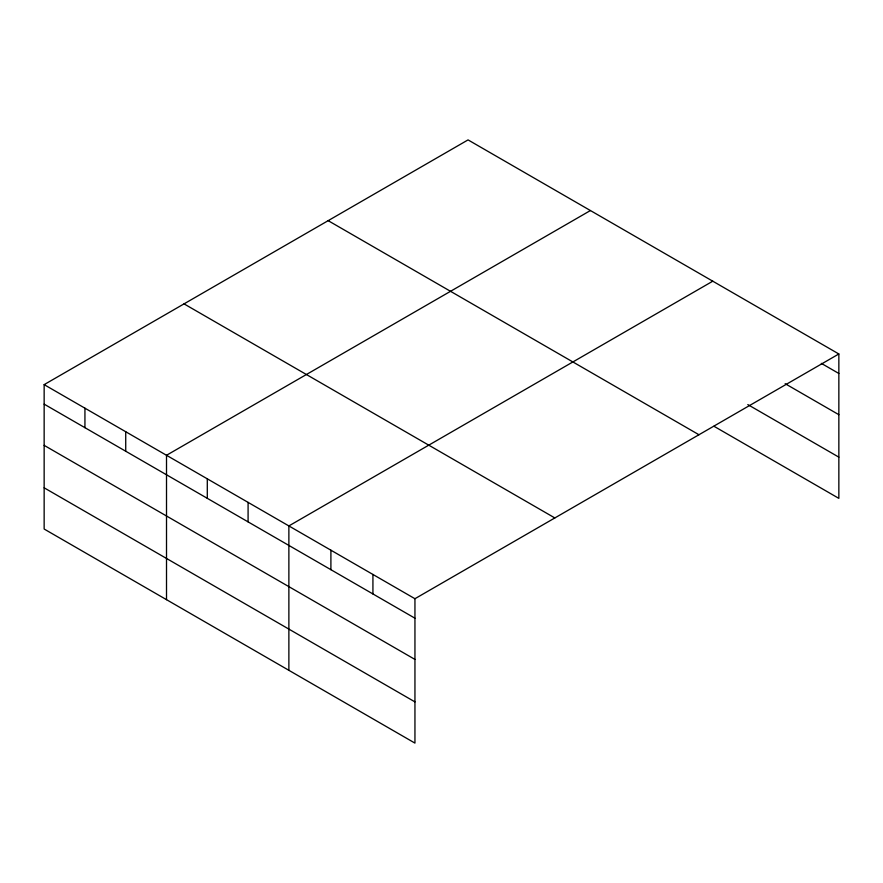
<?xml version="1.0" encoding="UTF-8"?>
<svg xmlns="http://www.w3.org/2000/svg" width="883" height="883" viewBox="0 0 883 883"><rect width="100%" height="100%" fill="white"/><g stroke="black" fill="none" stroke-linecap="round" stroke-linejoin="round"><path stroke-width="1.32" d="M838.85 353.973L468.056 139.9L44.15 384.635L44.15 529.027L414.944 743.1L414.944 598.718L838.85 353.973L838.85 498.365L713.95 426.246M590.418 210.54L166.512 455.286L166.512 599.667M712.78 281.191L288.873 525.926L288.873 670.318M821.345 363.366L838.85 373.476M785.153 383.686L838.85 414.69M747.802 404.58L838.85 457.151M328.167 220.662L698.961 434.745M184.039 303.873L554.833 517.946M44.15 384.635L414.944 598.718M44.15 404.138L414.944 618.21M44.15 445.352L414.944 659.424M44.15 487.813L414.944 701.886M372.924 574.458L372.924 593.95M330.904 550.186L330.904 569.69M248.09 502.383L248.09 521.875M207.295 478.829L207.295 498.332M125.728 431.732L125.728 451.235M84.934 408.189L84.934 427.681"/></g></svg>
